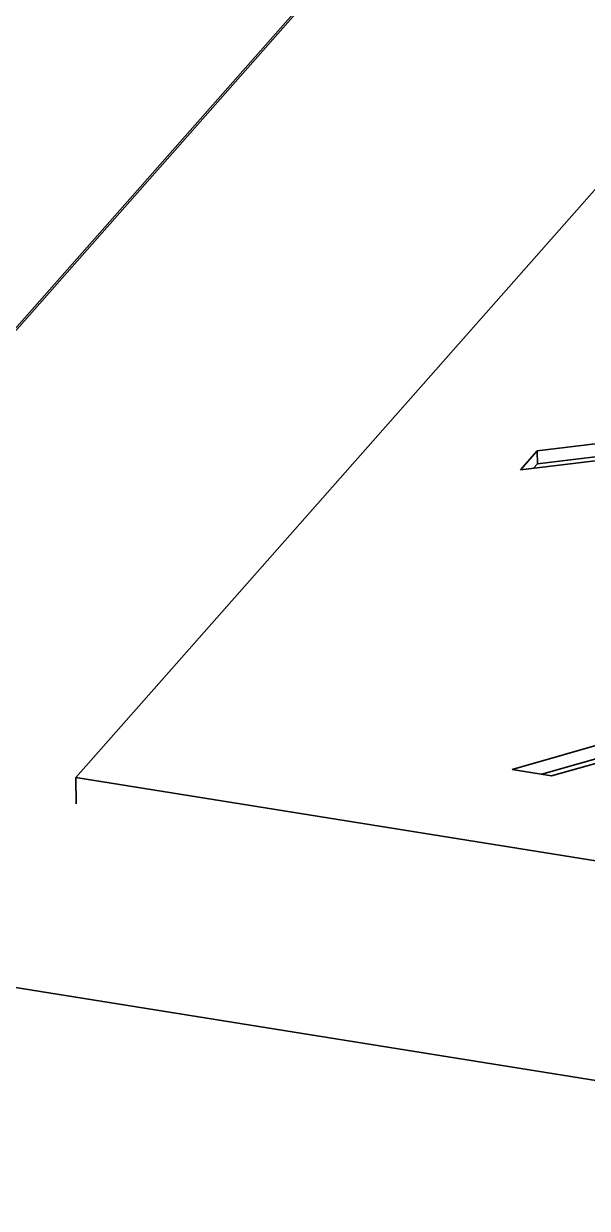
# Model space of a CAD drawing. Extents: x -1051 to 269, y -155 to 691.
# Drawn here: x -285.584 to -283.658, y 553.149 to 557.2 of the extents above; entities that cross this region are included whole.
import ezdxf

# ---------------------------------------------------------------- set-up
doc = ezdxf.new("R2010")
doc.units = 0

msp = doc.modelspace()

# ---------------------------------------------------------------- linework, layer by layer
at = {"color": 7, "lineweight": 35, "ltscale": 0.179559}
msp.add_line((-287.3542, 554.183), (-282.6029, 559.5692), dxfattribs=at)
at = {"color": 7, "lineweight": 35, "ltscale": 0.179298}
msp.add_line((-287.3472, 554.1819), (-282.6027, 559.5602), dxfattribs=at)
at = {"color": 7, "lineweight": 35, "ltscale": 0.138122}
msp.add_line((-285.4059, 554.6219), (-281.751, 558.7651), dxfattribs=at)
at = {"color": 7, "lineweight": 35, "ltscale": 0.007682}
msp.add_line((-283.8284, 555.7395), (-283.5233, 555.7765), dxfattribs=at)
at = {"color": 7, "lineweight": 35, "ltscale": 0.014365}
msp.add_line((-283.3156, 555.7441), (-283.886, 555.6743), dxfattribs=at)
at = {"color": 7, "lineweight": 35, "ltscale": 0.002176}
msp.add_line((-283.886, 555.6743), (-283.8284, 555.7395), dxfattribs=at)
at = {"color": 7, "lineweight": 35, "ltscale": 0.001122}
msp.add_line((-283.8284, 555.7395), (-283.8277, 555.6946), dxfattribs=at)
at = {"color": 7, "lineweight": 35, "ltscale": 0.007681}
msp.add_line((-283.8277, 555.6946), (-283.5226, 555.7316), dxfattribs=at)
at = {"color": 7, "lineweight": 35, "ltscale": 0.000495086}
msp.add_line((-283.8408, 555.6798), (-283.8277, 555.6946), dxfattribs=at)
at = {"color": 7, "lineweight": 35, "ltscale": 0.012982}
msp.add_line((-283.914, 554.6497), (-283.4148, 554.7926), dxfattribs=at)
at = {"color": 7, "lineweight": 35, "ltscale": 0.010374}
msp.add_line((-283.813, 554.6335), (-283.4141, 554.7477), dxfattribs=at)
at = {"color": 7, "lineweight": 35, "ltscale": 0.007383}
msp.add_line((-283.4958, 554.7082), (-283.7801, 554.6282), dxfattribs=at)
at = {"color": 7, "lineweight": 35, "ltscale": 0.003391}
msp.add_line((-283.7801, 554.6282), (-283.914, 554.6497), dxfattribs=at)
at = {"color": 7, "lineweight": 35, "ltscale": 0.002245}
msp.add_line((-285.4059, 554.6219), (-285.4045, 554.5322), dxfattribs=at)
at = {"color": 7, "lineweight": 35, "ltscale": 0.282774}
msp.add_line((-274.2374, 552.8325), (-285.4059, 554.6219), dxfattribs=at)
at = {"color": 7, "lineweight": 35, "ltscale": 0.353467}
msp.add_line((-273.3936, 551.9463), (-287.3542, 554.183), dxfattribs=at)

doc.saveas('drawing.dxf')
